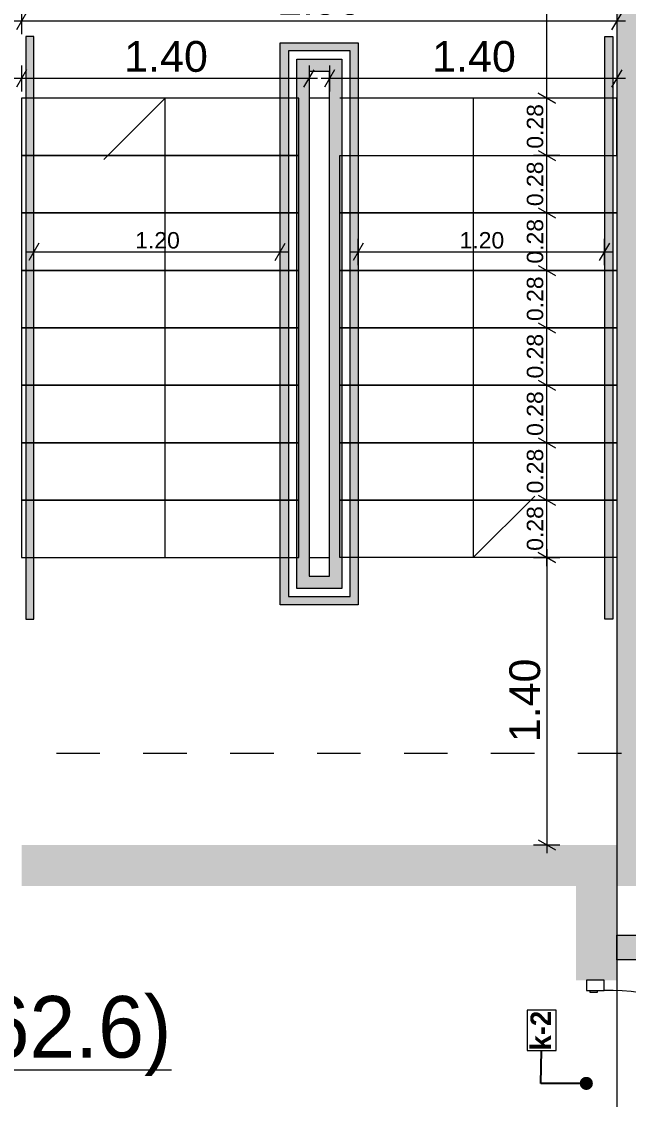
# Model space of a CAD drawing. Header units: millimetres. Extents: x 475206255 to 476720147, y 4620882299 to 4621447368.
# Drawn here: x 475285524 to 475288480, y 4621152925 to 4621158179 of the extents above; entities that cross this region are included whole.
import ezdxf

# ---------------------------------------------------------------- set-up
doc = ezdxf.new("R2010")
doc.units = ezdxf.units.MM
doc.header["$MEASUREMENT"] = 0
doc.set_wipeout_variables(frame=1)
doc.linetypes.add('Dashed', pattern=[423.333333, 211.666667, -211.666667])
doc.linetypes.add('Wipeout_Contour', pattern=[1000, 0, -1000])
for name, color, linetype, lineweight in [('2D Drafting - General_Pen_No__1_Pen_No__7_Pen_No__7', 7, 'Continuous', 0), ('2D Drafting - General_Pen_No__250_Pen_No__7_Pen_No__250', 7, 'Continuous', 0), ('2D Drafting - General_Pen_No__250_Pen_No__7_Pen_No__7', 7, 'Continuous', 0), ('Doors_Pen_No__7_Pen_No__7_Pen_No__7', 7, 'Continuous', 0), ('G-Anno-Nplt_Pen_No__7', 7, 'Continuous', 0), ('gegmebi_Pen_No__7_Pen_No__7', 7, 'Continuous', 0), ('New_._Pen_No__1', 1, 'Continuous', 0), ('New_2D Drafting - General_Pen_No__1', 1, 'Continuous', 0), ('New_2D Drafting - General_Pen_No__4', 7, 'Continuous', 0), ('New_Annotation - Label_Pen_No__1', 1, 'Continuous', 0), ('New_shenobebi_Pen_No__1', 1, 'Continuous', 0), ('zoma_Pen_No__142', 142, 'Continuous', 0), ('zoma_Pen_No__5_Pen_No__5', 5, 'Continuous', 0)]:
    doc.layers.add(name, color=color, linetype=linetype, lineweight=lineweight)
doc.layers.add('zoma', color=7, linetype='Continuous')
doc.styles.add('GENERATED_STYLE_2', font='arial.ttf')
doc.styles.add('GENERATED_STYLE_5', font='')
doc.styles.add('GENERATED_STYLE_6', font='avaza.ttf')
doc.styles.get('GENERATED_STYLE_5').set_extended_font_data('Avaza', bold=True)
doc.dimstyles.new('GENERATED_STYLE__17', dxfattribs={"dimtxt": 80.000001, "dimasz": 64.421331, "dimexe": 0.18, "dimexo": 3, "dimgap": 0, "dimtad": 1, "dimlfac": 0.001, "dimzin": 0, "dimdsep": 46, "dimtxsty": 'GENERATED_STYLE_2', "dimblk": 'ARROWHEAD_2', "dimblk1": 'ARROWHEAD_2', "dimblk2": 'ARROWHEAD_2', "dimcen": 0.09, "dimclrd": 142, "dimclre": 142, "dimclrt": 142, "dimadec": 0, "dimazin": 0, "dimtfac": 1, "dimtdec": 4, "dimtmove": 0, "dimatfit": 3, "dimfxl": 1, "dimtolj": 1, "dimtzin": 0, "dimarcsym": 0})
doc.dimstyles.new('GENERATED_STYLE__20', dxfattribs={"dimtxt": 80.000001, "dimasz": 64.421331, "dimexe": 0.18, "dimexo": 3, "dimgap": 0, "dimtad": 1, "dimtih": 1, "dimtoh": 1, "dimlfac": 0.001, "dimzin": 0, "dimdsep": 46, "dimtxsty": 'GENERATED_STYLE_2', "dimblk": 'ARROWHEAD_2', "dimblk1": 'ARROWHEAD_2', "dimblk2": 'ARROWHEAD_2', "dimcen": 0.09, "dimclrd": 142, "dimclre": 142, "dimclrt": 142, "dimadec": 0, "dimazin": 0, "dimtfac": 1, "dimtdec": 4, "dimtmove": 0, "dimatfit": 3, "dimfxl": 1, "dimtolj": 1, "dimtzin": 0, "dimarcsym": 0})
doc.dimstyles.new('GENERATED_STYLE__3', dxfattribs={"dimtxt": 200, "dimasz": 64.421331, "dimexe": 0.18, "dimexo": 3, "dimgap": 0, "dimtad": 1, "dimtih": 1, "dimtoh": 1, "dimlfac": 0.001, "dimzin": 0, "dimdsep": 46, "dimtxsty": 'GENERATED_STYLE_2', "dimblk": 'ARROWHEAD_2', "dimblk1": 'ARROWHEAD_2', "dimblk2": 'ARROWHEAD_2', "dimcen": 0.09, "dimclrd": 142, "dimclre": 142, "dimclrt": 142, "dimadec": 0, "dimazin": 0, "dimtfac": 1, "dimtdec": 4, "dimtmove": 0, "dimatfit": 3, "dimfxl": 1, "dimtolj": 1, "dimtzin": 0, "dimarcsym": 0})
doc.dimstyles.new('GENERATED_STYLE__33', dxfattribs={"dimtxt": 0.18, "dimasz": 127.68, "dimexe": 0.18, "dimexo": 0.0625, "dimgap": 0, "dimtad": 0, "dimtih": 1, "dimtoh": 1, "dimdec": 4, "dimzin": 0, "dimdsep": 46, "dimcen": 0.09, "dimadec": 0, "dimazin": 0, "dimtfac": 1, "dimtdec": 4, "dimtmove": 0, "dimatfit": 3, "dimldrblk": 'ARROWHEAD_11', "dimfxl": 1, "dimtolj": 1, "dimtzin": 0, "dimarcsym": 0})
doc.dimstyles.new('GENERATED_STYLE__5', dxfattribs={"dimtxt": 150, "dimasz": 64.421331, "dimexe": 0.18, "dimexo": 3, "dimgap": 0, "dimtad": 1, "dimtih": 1, "dimtoh": 1, "dimlfac": 0.001, "dimzin": 0, "dimdsep": 46, "dimtxsty": 'GENERATED_STYLE_2', "dimblk": 'ARROWHEAD_2', "dimblk1": 'ARROWHEAD_2', "dimblk2": 'ARROWHEAD_2', "dimcen": 0.09, "dimclrd": 142, "dimclre": 142, "dimclrt": 142, "dimadec": 0, "dimazin": 0, "dimtfac": 1, "dimtdec": 4, "dimtmove": 0, "dimatfit": 3, "dimfxl": 1, "dimtolj": 1, "dimtzin": 0, "dimarcsym": 0})
doc.dimstyles.new('GENERATED_STYLE__7', dxfattribs={"dimtxt": 150, "dimasz": 64.421331, "dimexe": 0.18, "dimexo": 3, "dimgap": 0, "dimtad": 1, "dimlfac": 0.001, "dimzin": 0, "dimdsep": 46, "dimtxsty": 'GENERATED_STYLE_2', "dimblk": 'ARROWHEAD_2', "dimblk1": 'ARROWHEAD_2', "dimblk2": 'ARROWHEAD_2', "dimcen": 0.09, "dimclrd": 142, "dimclre": 142, "dimclrt": 142, "dimadec": 0, "dimazin": 0, "dimtfac": 1, "dimtdec": 4, "dimtmove": 0, "dimatfit": 3, "dimfxl": 1, "dimtolj": 1, "dimtzin": 0, "dimarcsym": 0})
doc.dimstyles.new('GENERATED_STYLE__9', dxfattribs={"dimtxt": 200, "dimasz": 64.421331, "dimexe": 0.18, "dimexo": 3, "dimgap": 0, "dimtad": 1, "dimlfac": 0.001, "dimzin": 0, "dimdsep": 46, "dimtxsty": 'GENERATED_STYLE_2', "dimblk": 'ARROWHEAD_2', "dimblk1": 'ARROWHEAD_2', "dimblk2": 'ARROWHEAD_2', "dimcen": 0.09, "dimclrd": 142, "dimclre": 142, "dimclrt": 142, "dimadec": 0, "dimazin": 0, "dimtfac": 1, "dimtdec": 4, "dimtmove": 0, "dimatfit": 3, "dimfxl": 1, "dimtolj": 1, "dimtzin": 0, "dimarcsym": 0})

# ---------------------------------------------------------------- blocks, each defined once
blk = doc.blocks.new('*D165', base_point=(475826095.8, 4621095193.2))
at = {"layer": 'zoma_Pen_No__142', "color": 142, "linetype": 'Continuous', "lineweight": 0, "transparency": 16777216}
for p, q in [((475299196.9, 4621159406.2), (475299069.8, 4621159406.2)), ((475299175.7, 4621159381.7), (475299091, 4621159430.6)), ((475299133.3, 4621159406.2), (475299133.3, 4621159447.6)), ((475299133.3, 4621144206.2), (475299133.3, 4621159406.2)), ((475299091, 4621144230.6), (475299175.7, 4621144181.7)), ((475299196.9, 4621144206.2), (475299069.8, 4621144206.2)), ((475299133.3, 4621144164.7), (475299133.3, 4621144206.2))]:
    blk.add_line(p, q, dxfattribs=at)
at = {"layer": 'zoma_Pen_No__142', "color": 142, "lineweight": 0, "transparency": 16777216, "insert": (475299093.3, 4621151463), "char_height": 200, "attachment_point": 7, "rotation": 90, "style": 'GENERATED_STYLE_2'}
blk.add_mtext('\\A1;{\\pql;\\fArial|b0|i0|c204|p0;\\W1.000000;15.20}', dxfattribs=at)
blk = doc.blocks.new('ARROWHEAD_2')
at = {"color": 0, "linetype": 'Continuous', "lineweight": 0}
for p, q in [((0, 0), (-1, 0)), ((-0.378, -0.655), (0.378, 0.655))]:
    blk.add_line(p, q, dxfattribs=at)
blk = doc.blocks.new('*D172', base_point=(475826095.8, 4621095193.2))
at = {"layer": 'zoma_Pen_No__142', "color": 142, "linetype": 'Continuous', "lineweight": 0, "transparency": 16777216}
for p, q in [((475298407.8, 4621154206.2), (475298280.6, 4621154206.2)), ((475298301.8, 4621154230.6), (475298386.6, 4621154181.7)), ((475298344.2, 4621152606.2), (475298344.2, 4621154206.2)), ((475298301.8, 4621152630.6), (475298386.6, 4621152581.7)), ((475298407.8, 4621152606.2), (475298280.6, 4621152606.2))]:
    blk.add_line(p, q, dxfattribs=at)
at = {"layer": 'zoma_Pen_No__142', "color": 142, "lineweight": 0, "transparency": 16777216, "insert": (475298304.2, 4621153139.2), "char_height": 200, "attachment_point": 7, "rotation": 90, "style": 'GENERATED_STYLE_2'}
blk.add_mtext('\\A1;{\\pql;\\fArial|b0|i0|c204|p0;\\W1.000000;1.60}', dxfattribs=at)
blk = doc.blocks.new('*D173', base_point=(475826095.8, 4621095193.2))
at = {"layer": 'zoma_Pen_No__142', "color": 142, "linetype": 'Continuous', "lineweight": 0, "transparency": 16777216}
for p, q in [((475298301.8, 4621159030.6), (475298386.6, 4621158981.7)), ((475298407.8, 4621159006.2), (475298280.6, 4621159006.2)), ((475298344.2, 4621154206.2), (475298344.2, 4621159006.2)), ((475298407.8, 4621154206.2), (475298280.6, 4621154206.2)), ((475298301.8, 4621154230.6), (475298386.6, 4621154181.7))]:
    blk.add_line(p, q, dxfattribs=at)
at = {"layer": 'zoma_Pen_No__142', "color": 142, "lineweight": 0, "transparency": 16777216, "char_height": 200, "attachment_point": 7, "rotation": 90, "style": 'GENERATED_STYLE_2'}
for s, insert in [('\\A1;{\\pql;\\fArial|b0|i0|c204|p0;\\W1.000000;0.40}', (475298304.2, 4621158447.8)), ('\\A1;{\\pql;\\fArial|b0|i0|c204|p0;\\W1.000000;4.80}', (475298304.2, 4621156339.2))]:
    blk.add_mtext(s, dxfattribs=dict(at, insert=insert))
blk = doc.blocks.new('*D431', base_point=(475826095.8, 4621095193.2))
at = {"layer": 'zoma_Pen_No__142', "color": 142, "linetype": 'Continuous', "lineweight": 0, "transparency": 16777216}
for p, q in [((475288018.5, 4621155566.3), (475288145.7, 4621155566.3)), ((475288124.5, 4621155541.8), (475288039.7, 4621155590.8)), ((475288082.1, 4621155607.7), (475288082.1, 4621155566.3)), ((475288082.1, 4621155566.3), (475288082.1, 4621154166.3)), ((475288018.5, 4621154166.3), (475288145.7, 4621154166.3)), ((475288039.7, 4621154190.8), (475288124.5, 4621154141.8)), ((475288082.1, 4621154166.3), (475288082.1, 4621154124.8))]:
    blk.add_line(p, q, dxfattribs=at)
at = {"layer": 'zoma_Pen_No__142', "color": 142, "lineweight": 0, "transparency": 16777216, "insert": (475288052.1, 4621154666.1), "char_height": 150, "attachment_point": 7, "rotation": 90, "style": 'GENERATED_STYLE_2'}
blk.add_mtext('\\A1;{\\pql;\\fArial|b0|i0|c204|p0;\\W1.000000;1.40}', dxfattribs=at)
blk = doc.blocks.new('*D432', base_point=(475826095.8, 4621095193.2))
at = {"layer": 'zoma_Pen_No__142', "color": 142, "linetype": 'Continuous', "lineweight": 0, "transparency": 16777216}
for p, q in [((475288145.7, 4621155846.1), (475288018.5, 4621155846.1)), ((475288039.7, 4621155870.6), (475288124.5, 4621155821.7)), ((475288082.1, 4621155566.1), (475288082.1, 4621155846.1)), ((475288145.7, 4621155566.1), (475288018.5, 4621155566.1)), ((475288039.7, 4621155590.6), (475288124.5, 4621155541.7)), ((475288082.1, 4621155524.7), (475288082.1, 4621155566.1))]:
    blk.add_line(p, q, dxfattribs=at)
at = {"layer": 'zoma_Pen_No__142', "color": 142, "lineweight": 0, "transparency": 16777216, "insert": (475288066.1, 4621155599.4), "char_height": 80, "attachment_point": 7, "rotation": 90, "style": 'GENERATED_STYLE_2'}
blk.add_mtext('\\A1;{\\pql;\\fArial|b0|i0|c204|p0;\\W1.000000;0.28}', dxfattribs=at)
blk = doc.blocks.new('*D433', base_point=(475826095.8, 4621095193.2))
at = {"layer": 'zoma_Pen_No__142', "color": 142, "linetype": 'Continuous', "lineweight": 0, "transparency": 16777216}
for p, q in [((475288039.7, 4621156150.6), (475288124.5, 4621156101.7)), ((475288145.7, 4621156126.1), (475288018.5, 4621156126.1)), ((475288082.1, 4621155846.1), (475288082.1, 4621156126.1)), ((475288145.7, 4621155846.1), (475288018.5, 4621155846.1)), ((475288039.7, 4621155870.6), (475288124.5, 4621155821.7))]:
    blk.add_line(p, q, dxfattribs=at)
at = {"layer": 'zoma_Pen_No__142', "color": 142, "lineweight": 0, "transparency": 16777216, "insert": (475288066.1, 4621155879.4), "char_height": 80, "attachment_point": 7, "rotation": 90, "style": 'GENERATED_STYLE_2'}
blk.add_mtext('\\A1;{\\pql;\\fArial|b0|i0|c204|p0;\\W1.000000;0.28}', dxfattribs=at)
blk = doc.blocks.new('*D434', base_point=(475826095.8, 4621095193.2))
at = {"layer": 'zoma_Pen_No__142', "color": 142, "linetype": 'Continuous', "lineweight": 0, "transparency": 16777216}
for p, q in [((475288145.7, 4621156406.1), (475288018.5, 4621156406.1)), ((475288039.7, 4621156430.6), (475288124.5, 4621156381.7)), ((475288082.1, 4621156126.1), (475288082.1, 4621156406.1)), ((475288039.7, 4621156150.6), (475288124.5, 4621156101.7)), ((475288145.7, 4621156126.1), (475288018.5, 4621156126.1))]:
    blk.add_line(p, q, dxfattribs=at)
at = {"layer": 'zoma_Pen_No__142', "color": 142, "lineweight": 0, "transparency": 16777216, "insert": (475288066.1, 4621156159.4), "char_height": 80, "attachment_point": 7, "rotation": 90, "style": 'GENERATED_STYLE_2'}
blk.add_mtext('\\A1;{\\pql;\\fArial|b0|i0|c204|p0;\\W1.000000;0.28}', dxfattribs=at)
blk = doc.blocks.new('*D435', base_point=(475826095.8, 4621095193.2))
at = {"layer": 'zoma_Pen_No__142', "color": 142, "linetype": 'Continuous', "lineweight": 0, "transparency": 16777216}
for p, q in [((475288145.7, 4621156686.1), (475288018.5, 4621156686.1)), ((475288039.7, 4621156710.6), (475288124.5, 4621156661.7)), ((475288082.1, 4621156406.1), (475288082.1, 4621156686.1)), ((475288145.7, 4621156406.1), (475288018.5, 4621156406.1)), ((475288039.7, 4621156430.6), (475288124.5, 4621156381.7))]:
    blk.add_line(p, q, dxfattribs=at)
at = {"layer": 'zoma_Pen_No__142', "color": 142, "lineweight": 0, "transparency": 16777216, "insert": (475288066.1, 4621156439.4), "char_height": 80, "attachment_point": 7, "rotation": 90, "style": 'GENERATED_STYLE_2'}
blk.add_mtext('\\A1;{\\pql;\\fArial|b0|i0|c204|p0;\\W1.000000;0.28}', dxfattribs=at)
blk = doc.blocks.new('*D436', base_point=(475826095.8, 4621095193.2))
at = {"layer": 'zoma_Pen_No__142', "color": 142, "linetype": 'Continuous', "lineweight": 0, "transparency": 16777216}
for p, q in [((475288039.7, 4621156990.6), (475288124.5, 4621156941.7)), ((475288145.7, 4621156966.1), (475288018.5, 4621156966.1)), ((475288082.1, 4621156686.1), (475288082.1, 4621156966.1)), ((475288145.7, 4621156686.1), (475288018.5, 4621156686.1)), ((475288039.7, 4621156710.6), (475288124.5, 4621156661.7))]:
    blk.add_line(p, q, dxfattribs=at)
at = {"layer": 'zoma_Pen_No__142', "color": 142, "lineweight": 0, "transparency": 16777216, "insert": (475288066.1, 4621156719.4), "char_height": 80, "attachment_point": 7, "rotation": 90, "style": 'GENERATED_STYLE_2'}
blk.add_mtext('\\A1;{\\pql;\\fArial|b0|i0|c204|p0;\\W1.000000;0.28}', dxfattribs=at)
blk = doc.blocks.new('*D437', base_point=(475826095.8, 4621095193.2))
at = {"layer": 'zoma_Pen_No__142', "color": 142, "linetype": 'Continuous', "lineweight": 0, "transparency": 16777216}
for p, q in [((475288145.7, 4621157246.1), (475288018.5, 4621157246.1)), ((475288039.7, 4621157270.6), (475288124.5, 4621157221.7)), ((475288082.1, 4621156966.1), (475288082.1, 4621157246.1)), ((475288039.7, 4621156990.6), (475288124.5, 4621156941.7)), ((475288145.7, 4621156966.1), (475288018.5, 4621156966.1))]:
    blk.add_line(p, q, dxfattribs=at)
at = {"layer": 'zoma_Pen_No__142', "color": 142, "lineweight": 0, "transparency": 16777216, "insert": (475288066.1, 4621156999.4), "char_height": 80, "attachment_point": 7, "rotation": 90, "style": 'GENERATED_STYLE_2'}
blk.add_mtext('\\A1;{\\pql;\\fArial|b0|i0|c204|p0;\\W1.000000;0.28}', dxfattribs=at)
blk = doc.blocks.new('*D438', base_point=(475826095.8, 4621095193.2))
at = {"layer": 'zoma_Pen_No__142', "color": 142, "linetype": 'Continuous', "lineweight": 0, "transparency": 16777216}
for p, q in [((475288145.7, 4621157526.1), (475288018.5, 4621157526.1)), ((475288039.7, 4621157550.6), (475288124.5, 4621157501.7)), ((475288082.1, 4621157246.1), (475288082.1, 4621157526.1)), ((475288145.7, 4621157246.1), (475288018.5, 4621157246.1)), ((475288039.7, 4621157270.6), (475288124.5, 4621157221.7))]:
    blk.add_line(p, q, dxfattribs=at)
at = {"layer": 'zoma_Pen_No__142', "color": 142, "lineweight": 0, "transparency": 16777216, "insert": (475288066.1, 4621157279.4), "char_height": 80, "attachment_point": 7, "rotation": 90, "style": 'GENERATED_STYLE_2'}
blk.add_mtext('\\A1;{\\pql;\\fArial|b0|i0|c204|p0;\\W1.000000;0.28}', dxfattribs=at)
blk = doc.blocks.new('*D439', base_point=(475826095.8, 4621095193.2))
at = {"layer": 'zoma_Pen_No__142', "color": 142, "linetype": 'Continuous', "lineweight": 0, "transparency": 16777216}
for p, q in [((475288124.5, 4621157781.7), (475288039.7, 4621157830.6)), ((475288082.1, 4621157806.1), (475288082.1, 4621157847.6)), ((475288145.7, 4621157806.1), (475288018.5, 4621157806.1)), ((475288082.1, 4621157526.1), (475288082.1, 4621157806.1)), ((475288145.7, 4621157526.1), (475288018.5, 4621157526.1)), ((475288039.7, 4621157550.6), (475288124.5, 4621157501.7))]:
    blk.add_line(p, q, dxfattribs=at)
at = {"layer": 'zoma_Pen_No__142', "color": 142, "lineweight": 0, "transparency": 16777216, "insert": (475288066.1, 4621157559.4), "char_height": 80, "attachment_point": 7, "rotation": 90, "style": 'GENERATED_STYLE_2'}
blk.add_mtext('\\A1;{\\pql;\\fArial|b0|i0|c204|p0;\\W1.000000;0.28}', dxfattribs=at)
blk = doc.blocks.new('*D440', base_point=(475826095.8, 4621095193.2))
at = {"layer": 'zoma_Pen_No__142', "color": 142, "linetype": 'Continuous', "lineweight": 0, "transparency": 16777216}
for p, q in [((475287048.8, 4621157944.4), (475286999.8, 4621157859.7)), ((475287024.3, 4621157965.6), (475287024.3, 4621157838.5)), ((475288399.8, 4621157859.7), (475288448.8, 4621157944.4)), ((475288424.3, 4621157965.6), (475288424.3, 4621157838.5)), ((475287024.3, 4621157902), (475286982.8, 4621157902)), ((475288424.3, 4621157902), (475287024.3, 4621157902)), ((475288465.7, 4621157902), (475288424.3, 4621157902))]:
    blk.add_line(p, q, dxfattribs=at)
at = {"layer": 'zoma_Pen_No__142', "color": 142, "lineweight": 0, "transparency": 16777216, "insert": (475287524.1, 4621157932), "char_height": 150, "attachment_point": 7, "style": 'GENERATED_STYLE_2'}
blk.add_mtext('\\A1;{\\pql;\\fArial|b0|i0|c204|p0;\\W1.000000;1.40}', dxfattribs=at)
blk = doc.blocks.new('*D441', base_point=(475826095.8, 4621095193.2))
at = {"layer": 'zoma_Pen_No__142', "color": 142, "linetype": 'Continuous', "lineweight": 0, "transparency": 16777216}
for p, q in [((475285548.8, 4621157944.4), (475285499.8, 4621157859.7)), ((475285524.3, 4621157965.6), (475285524.3, 4621157838.5)), ((475286899.8, 4621157859.7), (475286948.8, 4621157944.4)), ((475286924.3, 4621157965.6), (475286924.3, 4621157838.5)), ((475285524.3, 4621157902), (475285482.8, 4621157902)), ((475286924.3, 4621157902), (475285524.3, 4621157902)), ((475286965.7, 4621157902), (475286924.3, 4621157902))]:
    blk.add_line(p, q, dxfattribs=at)
at = {"layer": 'zoma_Pen_No__142', "color": 142, "lineweight": 0, "transparency": 16777216, "insert": (475286024.1, 4621157932), "char_height": 150, "attachment_point": 7, "style": 'GENERATED_STYLE_2'}
blk.add_mtext('\\A1;{\\pql;\\fArial|b0|i0|c204|p0;\\W1.000000;1.40}', dxfattribs=at)
blk = doc.blocks.new('*D442', base_point=(475826095.8, 4621095193.2))
at = {"layer": 'zoma_Pen_No__142', "color": 142, "linetype": 'Continuous', "lineweight": 0, "transparency": 16777216}
for p, q in [((475285524.3, 4621158244.2), (475285524.3, 4621158117)), ((475288424.3, 4621158244.2), (475288424.3, 4621158117)), ((475285548.8, 4621158223), (475285499.8, 4621158138.2)), ((475288399.8, 4621158138.2), (475288448.8, 4621158223)), ((475285524.3, 4621158180.6), (475285482.8, 4621158180.6)), ((475288424.3, 4621158180.6), (475285524.3, 4621158180.6)), ((475288465.7, 4621158180.6), (475288424.3, 4621158180.6))]:
    blk.add_line(p, q, dxfattribs=at)
at = {"layer": 'zoma_Pen_No__142', "color": 142, "lineweight": 0, "transparency": 16777216, "insert": (475286774.1, 4621158210.6), "char_height": 150, "attachment_point": 7, "style": 'GENERATED_STYLE_2'}
blk.add_mtext('\\A1;{\\pql;\\fArial|b0|i0|c204|p0;\\W1.000000;2.90}', dxfattribs=at)
blk = doc.blocks.new('*D443', base_point=(475826095.8, 4621095193.2))
at = {"layer": 'zoma_Pen_No__142', "color": 142, "linetype": 'Continuous', "lineweight": 0, "transparency": 16777216}
for p, q in [((475288082.1, 4621159206.2), (475288082.1, 4621159247.6)), ((475288145.7, 4621159206.2), (475288018.5, 4621159206.2)), ((475288124.5, 4621159181.7), (475288039.7, 4621159230.6)), ((475288082.1, 4621157806.1), (475288082.1, 4621159206.2)), ((475288039.7, 4621157830.6), (475288124.5, 4621157781.7)), ((475288145.7, 4621157806.1), (475288018.5, 4621157806.1)), ((475288082.1, 4621157764.7), (475288082.1, 4621157806.1))]:
    blk.add_line(p, q, dxfattribs=at)
at = {"layer": 'zoma_Pen_No__142', "color": 142, "lineweight": 0, "transparency": 16777216, "insert": (475288052.1, 4621158306), "char_height": 150, "attachment_point": 7, "rotation": 90, "style": 'GENERATED_STYLE_2'}
blk.add_mtext('\\A1;{\\pql;\\fArial|b0|i0|c204|p0;\\W1.000000;1.40}', dxfattribs=at)
blk = doc.blocks.new('*D642', base_point=(475826095.8, 4621095193.2))
at = {"layer": 'zoma_Pen_No__142', "color": 142, "linetype": 'Continuous', "lineweight": 0, "transparency": 16777216}
for p, q in [((475285608.8, 4621157098.3), (475285559.9, 4621157013.6)), ((475285584.3, 4621156992.4), (475285584.3, 4621157119.5)), ((475286759.9, 4621157013.6), (475286808.8, 4621157098.3)), ((475286784.3, 4621156992.4), (475286784.3, 4621157119.5)), ((475285542.9, 4621157055.9), (475285584.3, 4621157055.9)), ((475285584.3, 4621157055.9), (475286784.3, 4621157055.9)), ((475286784.3, 4621157055.9), (475286825.8, 4621157055.9))]:
    blk.add_line(p, q, dxfattribs=at)
at = {"layer": 'zoma_Pen_No__142', "color": 142, "lineweight": 0, "transparency": 16777216, "insert": (475286077.6, 4621157071.9), "char_height": 80, "attachment_point": 7, "style": 'GENERATED_STYLE_2'}
blk.add_mtext('\\A1;{\\pql;\\fArial|b0|i0|c204|p0;\\W1.000000;1.20}', dxfattribs=at)
blk = doc.blocks.new('*D643', base_point=(475826095.8, 4621095193.2))
at = {"layer": 'zoma_Pen_No__142', "color": 142, "linetype": 'Continuous', "lineweight": 0, "transparency": 16777216}
for p, q in [((475287188.8, 4621157098.3), (475287139.9, 4621157013.6)), ((475287164.3, 4621156992.4), (475287164.3, 4621157119.5)), ((475288339.9, 4621157013.6), (475288388.8, 4621157098.3)), ((475288364.3, 4621156992.4), (475288364.3, 4621157119.5)), ((475287122.9, 4621157055.9), (475287164.3, 4621157055.9)), ((475287164.3, 4621157055.9), (475288364.3, 4621157055.9)), ((475288364.3, 4621157055.9), (475288405.8, 4621157055.9))]:
    blk.add_line(p, q, dxfattribs=at)
at = {"layer": 'zoma_Pen_No__142', "color": 142, "lineweight": 0, "transparency": 16777216, "insert": (475287657.6, 4621157071.9), "char_height": 80, "attachment_point": 7, "style": 'GENERATED_STYLE_2'}
blk.add_mtext('\\A1;{\\pql;\\fArial|b0|i0|c204|p0;\\W1.000000;1.20}', dxfattribs=at)
blk = doc.blocks.new('*D1350', base_point=(475826095.8, 4621095193.2))
at = {"layer": 'zoma_Pen_No__142', "color": 142, "linetype": 'Continuous', "lineweight": 0, "transparency": 16777216}
for p, q in [((475281743.9, 4621160464.8), (475281695, 4621160380)), ((475281719.4, 4621160358.8), (475281719.4, 4621160486)), ((475288243.9, 4621160464.8), (475288195, 4621160380)), ((475288219.4, 4621160358.8), (475288219.4, 4621160486)), ((475281719.4, 4621160422.4), (475288219.4, 4621160422.4))]:
    blk.add_line(p, q, dxfattribs=at)
at = {"layer": 'zoma_Pen_No__142', "color": 142, "lineweight": 0, "transparency": 16777216, "char_height": 200, "attachment_point": 7, "style": 'GENERATED_STYLE_2'}
for s, insert in [('\\A1;{\\pql;\\fArial|b0|i0|c204|p0;\\W1.000000;6.50}', (475284702.5, 4621160462.4)), ('\\A1;{\\pql;\\fArial|b0|i0|c204|p0;\\W1.000000;0.40}', (475287661.1, 4621160462.4))]:
    blk.add_mtext(s, dxfattribs=dict(at, insert=insert))
blk = doc.blocks.new('*D1351', base_point=(475826095.8, 4621095193.2))
at = {"layer": 'zoma_Pen_No__142', "color": 142, "linetype": 'Continuous', "lineweight": 0, "transparency": 16777216}
for p, q in [((475288243.9, 4621160464.8), (475288195, 4621160380)), ((475288219.4, 4621160358.8), (475288219.4, 4621160486)), ((475288643.9, 4621160464.8), (475288595, 4621160380)), ((475288619.4, 4621160358.8), (475288619.4, 4621160486)), ((475288219.4, 4621160422.4), (475288619.4, 4621160422.4))]:
    blk.add_line(p, q, dxfattribs=at)
blk = doc.blocks.new('*D1409', base_point=(475826095.8, 4621095193.2))
at = {"layer": 'zoma_Pen_No__142', "color": 142, "linetype": 'Continuous', "lineweight": 0, "transparency": 16777216}
for p, q in [((475281743.9, 4621209841.4), (475281695, 4621209756.6)), ((475281719.4, 4621209735.5), (475281719.4, 4621209862.6)), ((475288243.9, 4621209841.4), (475288195, 4621209756.6)), ((475288219.4, 4621209735.5), (475288219.4, 4621209862.6)), ((475281719.4, 4621209799), (475288219.4, 4621209799))]:
    blk.add_line(p, q, dxfattribs=at)
at = {"layer": 'zoma_Pen_No__142', "color": 142, "lineweight": 0, "transparency": 16777216, "char_height": 200, "attachment_point": 7, "style": 'GENERATED_STYLE_2'}
for s, insert in [('\\A1;{\\pql;\\fArial|b0|i0|c204|p0;\\W1.000000;6.50}', (475284702.5, 4621209839)), ('\\A1;{\\pql;\\fArial|b0|i0|c204|p0;\\W1.000000;0.40}', (475287661.1, 4621209839))]:
    blk.add_mtext(s, dxfattribs=dict(at, insert=insert))
blk = doc.blocks.new('*D1410', base_point=(475826095.8, 4621095193.2))
at = {"layer": 'zoma_Pen_No__142', "color": 142, "linetype": 'Continuous', "lineweight": 0, "transparency": 16777216}
for p, q in [((475288243.9, 4621209841.4), (475288195, 4621209756.6)), ((475288219.4, 4621209735.5), (475288219.4, 4621209862.6)), ((475288643.9, 4621209841.4), (475288595, 4621209756.6)), ((475288619.4, 4621209735.5), (475288619.4, 4621209862.6)), ((475288219.4, 4621209799), (475288619.4, 4621209799))]:
    blk.add_line(p, q, dxfattribs=at)
blk = doc.blocks.new('*D1433', base_point=(475826095.8, 4621095193.2))
at = {"layer": 'zoma_Pen_No__142', "color": 142, "linetype": 'Continuous', "lineweight": 0, "transparency": 16777216}
for p, q in [((475281743.9, 4621191296.5), (475281695, 4621191211.7)), ((475281719.4, 4621191190.5), (475281719.4, 4621191317.7)), ((475288243.9, 4621191296.5), (475288195, 4621191211.7)), ((475288219.4, 4621191190.5), (475288219.4, 4621191317.7)), ((475281719.4, 4621191254.1), (475288219.4, 4621191254.1))]:
    blk.add_line(p, q, dxfattribs=at)
at = {"layer": 'zoma_Pen_No__142', "color": 142, "lineweight": 0, "transparency": 16777216, "char_height": 200, "attachment_point": 7, "style": 'GENERATED_STYLE_2'}
for s, insert in [('\\A1;{\\pql;\\fArial|b0|i0|c204|p0;\\W1.000000;6.50}', (475284702.5, 4621191294.1)), ('\\A1;{\\pql;\\fArial|b0|i0|c204|p0;\\W1.000000;0.40}', (475287661.1, 4621191294.1))]:
    blk.add_mtext(s, dxfattribs=dict(at, insert=insert))
blk = doc.blocks.new('*D1434', base_point=(475826095.8, 4621095193.2))
at = {"layer": 'zoma_Pen_No__142', "color": 142, "linetype": 'Continuous', "lineweight": 0, "transparency": 16777216}
for p, q in [((475288243.9, 4621191296.5), (475288195, 4621191211.7)), ((475288219.4, 4621191190.5), (475288219.4, 4621191317.7)), ((475288643.9, 4621191296.5), (475288595, 4621191211.7)), ((475288619.4, 4621191190.5), (475288619.4, 4621191317.7)), ((475288219.4, 4621191254.1), (475288619.4, 4621191254.1))]:
    blk.add_line(p, q, dxfattribs=at)
blk = doc.blocks.new('*D1467', base_point=(475826095.8, 4621095193.2))
at = {"layer": 'zoma_Pen_No__142', "color": 142, "linetype": 'Continuous', "lineweight": 0, "transparency": 16777216}
for p, q in [((475281743.9, 4621259031.2), (475281695, 4621258946.4)), ((475281719.4, 4621258925.2), (475281719.4, 4621259052.4)), ((475288243.9, 4621259031.2), (475288195, 4621258946.4)), ((475288219.4, 4621258925.2), (475288219.4, 4621259052.4)), ((475281719.4, 4621258988.8), (475288219.4, 4621258988.8))]:
    blk.add_line(p, q, dxfattribs=at)
at = {"layer": 'zoma_Pen_No__142', "color": 142, "lineweight": 0, "transparency": 16777216, "char_height": 200, "attachment_point": 7, "style": 'GENERATED_STYLE_2'}
for s, insert in [('\\A1;{\\pql;\\fArial|b0|i0|c204|p0;\\W1.000000;6.50}', (475284702.5, 4621259028.8)), ('\\A1;{\\pql;\\fArial|b0|i0|c204|p0;\\W1.000000;0.40}', (475287661.1, 4621259028.8))]:
    blk.add_mtext(s, dxfattribs=dict(at, insert=insert))
blk = doc.blocks.new('*D1468', base_point=(475826095.8, 4621095193.2))
at = {"layer": 'zoma_Pen_No__142', "color": 142, "linetype": 'Continuous', "lineweight": 0, "transparency": 16777216}
for p, q in [((475288243.9, 4621259031.2), (475288195, 4621258946.4)), ((475288219.4, 4621258925.2), (475288219.4, 4621259052.4)), ((475288643.9, 4621259031.2), (475288595, 4621258946.4)), ((475288619.4, 4621258925.2), (475288619.4, 4621259052.4)), ((475288219.4, 4621258988.8), (475288619.4, 4621258988.8))]:
    blk.add_line(p, q, dxfattribs=at)
blk = doc.blocks.new('*D1491', base_point=(475826095.8, 4621095193.2))
at = {"layer": 'zoma_Pen_No__142', "color": 142, "linetype": 'Continuous', "lineweight": 0, "transparency": 16777216}
for p, q in [((475281743.9, 4621240486.2), (475281695, 4621240401.5)), ((475281719.4, 4621240380.3), (475281719.4, 4621240507.4)), ((475288243.9, 4621240486.2), (475288195, 4621240401.5)), ((475288219.4, 4621240380.3), (475288219.4, 4621240507.4)), ((475281719.4, 4621240443.8), (475288219.4, 4621240443.8))]:
    blk.add_line(p, q, dxfattribs=at)
at = {"layer": 'zoma_Pen_No__142', "color": 142, "lineweight": 0, "transparency": 16777216, "char_height": 200, "attachment_point": 7, "style": 'GENERATED_STYLE_2'}
for s, insert in [('\\A1;{\\pql;\\fArial|b0|i0|c204|p0;\\W1.000000;6.50}', (475284702.5, 4621240483.8)), ('\\A1;{\\pql;\\fArial|b0|i0|c204|p0;\\W1.000000;0.40}', (475287661.1, 4621240483.8))]:
    blk.add_mtext(s, dxfattribs=dict(at, insert=insert))
blk = doc.blocks.new('*D1492', base_point=(475826095.8, 4621095193.2))
at = {"layer": 'zoma_Pen_No__142', "color": 142, "linetype": 'Continuous', "lineweight": 0, "transparency": 16777216}
for p, q in [((475288243.9, 4621240486.2), (475288195, 4621240401.5)), ((475288219.4, 4621240380.3), (475288219.4, 4621240507.4)), ((475288643.9, 4621240486.2), (475288595, 4621240401.5)), ((475288619.4, 4621240380.3), (475288619.4, 4621240507.4)), ((475288219.4, 4621240443.8), (475288619.4, 4621240443.8))]:
    blk.add_line(p, q, dxfattribs=at)
blk = doc.blocks.new('ARROWHEAD_11')
at = {"color": 0, "linetype": 'Continuous', "lineweight": 0}
blk.add_line((0, 0), (-1, 0), dxfattribs=at)
at = {"color": 0, "linetype": 'Continuous', "lineweight": 0, "const_width": 0.25, "flags": 128}
blk.add_lwpolyline([(-0.125, 0, 1), (0.125, 0, 1)], format="xyb", close=True, dxfattribs=at)

msp = doc.modelspace()

# ---------------------------------------------------------------- hatches: boundary and pattern name
at = {"layer": '2D Drafting - General_Pen_No__250_Pen_No__7_Pen_No__7', "linetype": 'Continuous', "lineweight": 0}
for points in [[(475288624.343, 4621159006.167), (475288624.343, 4621153966.092), (475288424.343, 4621153966.092), (475288424.343, 4621159006.167)], [(475288624.343, 4621154316.185), (475289024.343, 4621154316.185), (475289024.343, 4621153626.167), (475288424.343, 4621153626.167), (475288424.343, 4621153726.167), (475288924.343, 4621153726.167), (475288924.343, 4621154216.167), (475288624.343, 4621154216.167)], [(475288224.343, 4621153966.092), (475288424.343, 4621153966.092), (475288424.343, 4621153506.167), (475288224.343, 4621153506.167)], [(475288424.343, 4621153726.167), (475289074.343, 4621153726.167), (475289074.343, 4621153606.167), (475288424.343, 4621153606.167)]]:
    msp.add_hatch(color=7, dxfattribs=at).paths.add_polyline_path(points)
at = {"layer": 'G-Anno-Nplt_Pen_No__7', "linetype": 'Continuous', "lineweight": 0}
msp.add_hatch(color=7, dxfattribs=at).paths.add_polyline_path([(475285524.343, 4621153966.092), (475288424.343, 4621153966.092), (475288424.343, 4621154166.092), (475285524.343, 4621154166.092)])
at = {"layer": 'New_2D Drafting - General_Pen_No__1', "linetype": 'Continuous', "lineweight": 0}
for points in [[(475285544.343, 4621155266.124), (475285584.343, 4621155266.124), (475285584.343, 4621158106.124), (475285544.343, 4621158106.124)], [(475288404.343, 4621155266.124), (475288364.343, 4621155266.124), (475288364.343, 4621158106.124), (475288404.343, 4621158106.124)]]:
    msp.add_hatch(color=1, dxfattribs=at).paths.add_polyline_path(points)
h = msp.add_hatch(color=1, dxfattribs=at)
h.paths.add_polyline_path([(475287164.343, 4621155336.016), (475286784.343, 4621155336.016), (475286784.343, 4621155466.124), (475286784.343, 4621158076.031), (475287164.343, 4621158076.031)])
h.paths.add_polyline_path([(475286824.343, 4621155376.016), (475287124.343, 4621155376.016), (475287124.343, 4621158036.031), (475286824.343, 4621158036.031)], flags=0)
h = msp.add_hatch(color=1, dxfattribs=at)
h.paths.add_polyline_path([(475287084.343, 4621155416.016), (475286864.343, 4621155416.016), (475286864.343, 4621157996.031), (475287084.343, 4621157996.031)])
h.paths.add_polyline_path([(475287024.343, 4621155476.016), (475287024.343, 4621157936.031), (475286924.343, 4621157936.031), (475286924.343, 4621155476.016)], flags=0)

# ---------------------------------------------------------------- linework, layer by layer
at = {"layer": '2D Drafting - General_Pen_No__1_Pen_No__7_Pen_No__7', "color": 7, "linetype": 'Continuous', "lineweight": 0}
msp.add_arc((475288386.095, 4621152563.889), 893.239, 1.603806, 91.603806, dxfattribs=at)
at = {"layer": '2D Drafting - General_Pen_No__250_Pen_No__7_Pen_No__250', "color": 7, "linetype": 'Continuous', "lineweight": 0, "flags": 128}
msp.add_lwpolyline([(475288424.343, 4621153726.167), (475289074.343, 4621153726.167), (475289074.343, 4621153606.167), (475288424.343, 4621153606.167)], close=True, dxfattribs=at)
at = {"layer": 'Doors_Pen_No__7_Pen_No__7_Pen_No__7', "color": 7, "linetype": 'Continuous', "lineweight": 0, "flags": 128}
for points in [[(475288276.428, 4621153506.167), (475288276.428, 4621153456.778), (475288361.095, 4621153456.778), (475288361.095, 4621153506.167)], [(475288294.428, 4621153445.667), (475288294.428, 4621153456.778), (475288327.762, 4621153456.778), (475288327.762, 4621153445.667)]]:
    msp.add_lwpolyline(points, close=True, dxfattribs=at)
at = {"layer": 'gegmebi_Pen_No__7_Pen_No__7', "color": 7, "linetype": 'Continuous', "lineweight": 0, "flags": 128}
for points in [[(475286874.343, 4621157526.124), (475286874.343, 4621157806.124), (475285524.343, 4621157806.124), (475285524.343, 4621157526.124)], [(475286924.343, 4621155566.124), (475287024.343, 4621155566.124), (475287024.343, 4621157806.124), (475286924.343, 4621157806.124)], [(475286874.343, 4621157246.124), (475286874.343, 4621157526.124), (475285524.343, 4621157526.124), (475285524.343, 4621157246.124)], [(475287074.343, 4621157246.124), (475287074.343, 4621157526.124), (475288424.343, 4621157526.124), (475288424.343, 4621157246.124)], [(475286874.343, 4621156966.124), (475286874.343, 4621157246.124), (475285524.343, 4621157246.124), (475285524.343, 4621156966.124)], [(475287074.343, 4621156966.124), (475287074.343, 4621157246.124), (475288424.343, 4621157246.124), (475288424.343, 4621156966.124)], [(475286874.343, 4621156686.124), (475286874.343, 4621156966.124), (475285524.343, 4621156966.124), (475285524.343, 4621156686.124)], [(475287074.343, 4621156686.124), (475287074.343, 4621156966.124), (475288424.343, 4621156966.124), (475288424.343, 4621156686.124)], [(475286874.343, 4621156406.124), (475286874.343, 4621156686.124), (475285524.343, 4621156686.124), (475285524.343, 4621156406.124)], [(475287074.343, 4621156406.124), (475287074.343, 4621156686.124), (475288424.343, 4621156686.124), (475288424.343, 4621156406.124)], [(475286874.343, 4621156126.124), (475286874.343, 4621156406.124), (475285524.343, 4621156406.124), (475285524.343, 4621156126.124)], [(475287074.343, 4621156126.124), (475287074.343, 4621156406.124), (475288424.343, 4621156406.124), (475288424.343, 4621156126.124)], [(475286874.343, 4621155846.124), (475286874.343, 4621156126.124), (475285524.343, 4621156126.124), (475285524.343, 4621155846.124)], [(475287074.343, 4621155846.124), (475287074.343, 4621156126.124), (475288424.343, 4621156126.124), (475288424.343, 4621155846.124)], [(475286874.343, 4621155566.124), (475286874.343, 4621155846.124), (475285524.343, 4621155846.124), (475285524.343, 4621155566.124)], [(475287074.343, 4621155566.124), (475287074.343, 4621155846.124), (475288424.343, 4621155846.124), (475288424.343, 4621155566.124)]]:
    msp.add_lwpolyline(points, close=True, dxfattribs=at)
for points in [[(475286224.343, 4621155566.124), (475286224.343, 4621157806.124), (475285924.343, 4621157506.124)], [(475287074.343, 4621157526.124), (475288424.343, 4621157526.124), (475288424.343, 4621157806.124), (475287074.343, 4621157806.124)], [(475287724.343, 4621157806.124), (475287724.343, 4621155566.124), (475288024.343, 4621155866.124)]]:
    msp.add_lwpolyline(points, dxfattribs=at)
at = {"layer": 'New_2D Drafting - General_Pen_No__4', "color": 7, "linetype": 'Continuous', "lineweight": 0, "flags": 128}
for points in [[(475285544.343, 4621155266.124), (475285584.343, 4621155266.124), (475285584.343, 4621158106.124), (475285544.343, 4621158106.124)], [(475288404.343, 4621155266.124), (475288364.343, 4621155266.124), (475288364.343, 4621158106.124), (475288404.343, 4621158106.124)], [(475287164.343, 4621155336.016), (475286784.343, 4621155336.016), (475286784.343, 4621155466.124), (475286784.343, 4621158076.031), (475287164.343, 4621158076.031)], [(475286824.343, 4621155376.016), (475287124.343, 4621155376.016), (475287124.343, 4621158036.031), (475286824.343, 4621158036.031)], [(475287084.343, 4621155416.016), (475286864.343, 4621155416.016), (475286864.343, 4621157996.031), (475287084.343, 4621157996.031)], [(475287024.343, 4621155476.016), (475287024.343, 4621157936.031), (475286924.343, 4621157936.031), (475286924.343, 4621155476.016)]]:
    msp.add_lwpolyline(points, close=True, dxfattribs=at)
at = {"layer": 'New_shenobebi_Pen_No__1', "color": 1, "linetype": 'Dashed', "lineweight": 0}
msp.add_lwpolyline([(475301569.033, 4621154611.496), (475228397.966, 4621154611.496)], dxfattribs=at)
at = {"layer": 'zoma_Pen_No__5_Pen_No__5', "color": 5, "linetype": 'Continuous', "lineweight": 0}
msp.add_line((475288424.343, 4621161677.15), (475288424.343, 4621140802.158), dxfattribs=at)

# ---------------------------------------------------------------- dimensions: what is measured, and where the dimension line sits
at = {"layer": 'zoma', "color": 142, "linetype": 'Continuous', "lineweight": 0}
for base, p1, p2, dimstyle, picture, middle in [((475288219.441, 4621258988.783), (475281719.441, 4621006290.231), (475288219.441, 4621006290.231), 'GENERATED_STYLE__3', '*D1467', (475284961.437, 4621259128.783)), ((475288619.441, 4621258988.783), (475288219.441, 4621006290.231), (475288619.441, 4621006290.231), 'GENERATED_STYLE__3', '*D1468', (475287920.02, 4621259128.783)), ((475288219.441, 4621240443.837), (475281719.441, 4620991490.231), (475288219.441, 4620991090.238), 'GENERATED_STYLE__3', '*D1491', (475284961.437, 4621240583.837)), ((475288619.441, 4621240443.837), (475288219.441, 4620991090.238), (475288619.441, 4620991490.231), 'GENERATED_STYLE__3', '*D1492', (475287920.02, 4621240583.837)), ((475288219.441, 4621209799.032), (475281719.441, 4621006290.231), (475288219.441, 4621006290.231), 'GENERATED_STYLE__3', '*D1409', (475284961.437, 4621209939.032)), ((475288619.441, 4621209799.032), (475288219.441, 4621006290.231), (475288619.441, 4621006290.231), 'GENERATED_STYLE__3', '*D1410', (475287920.02, 4621209939.032)), ((475288219.441, 4621191254.086), (475281719.441, 4620991490.231), (475288219.441, 4620991090.238), 'GENERATED_STYLE__3', '*D1433', (475284961.437, 4621191394.086)), ((475288619.441, 4621191254.086), (475288219.441, 4620991090.238), (475288619.441, 4620991490.231), 'GENERATED_STYLE__3', '*D1434', (475287920.02, 4621191394.086)), ((475288219.441, 4621160422.38), (475281719.441, 4621006290.231), (475288219.441, 4621006290.231), 'GENERATED_STYLE__3', '*D1350', (475284961.437, 4621160562.38)), ((475288619.441, 4621160422.38), (475288219.441, 4621006290.231), (475288619.441, 4621006290.231), 'GENERATED_STYLE__3', '*D1351', (475287920.02, 4621160562.38)), ((475286784.343, 4621157055.949), (475285584.343, 4621158106.124), (475286784.343, 4621158076.031), 'GENERATED_STYLE__20', '*D642', (475286181.141, 4621157111.949)), ((475288364.343, 4621157055.949), (475287164.343, 4621158076.031), (475288364.343, 4621158106.124), 'GENERATED_STYLE__20', '*D643', (475287761.141, 4621157111.949))]:
    dim = msp.add_linear_dim(base=base, p1=p1, p2=p2, dimstyle=dimstyle, dxfattribs=at)
    dim.commit()
    dim.dimension.update_dxf_attribs({"geometry": picture, "text_midpoint": middle, "dimtype": 160})
for base, p1, p2, angle, dimstyle, picture, middle in [((475299133.337, 4621159406.167), (475233116.313, 4621144206.167), (475233116.313, 4621159406.167), 90, 'GENERATED_STYLE__9', '*D165', (475298993.337, 4621151797.994)), ((475288082.092, 4621159206.167), (475285810.241, 4621157806.124), (475286098.87, 4621159206.167), 90, 'GENERATED_STYLE__7', '*D443', (475287977.092, 4621158500.142)), ((475298344.209, 4621159006.167), (475233116.313, 4621154206.169), (475233116.313, 4621159006.167), 90, 'GENERATED_STYLE__9', '*D173', (475298204.209, 4621156598.164)), ((475288082.092, 4621157806.124), (475287766.915, 4621157526.124), (475287655.29, 4621157806.124), 90, 'GENERATED_STYLE__17', '*D439', (475288026.092, 4621157662.922)), ((475288082.092, 4621157526.124), (475287806.312, 4621157246.124), (475287766.915, 4621157526.124), 90, 'GENERATED_STYLE__17', '*D438', (475288026.092, 4621157382.922)), ((475288082.092, 4621157246.124), (475287760.349, 4621156966.124), (475287806.312, 4621157246.124), 90, 'GENERATED_STYLE__17', '*D437', (475288026.092, 4621157102.922)), ((475288082.092, 4621156966.124), (475287760.349, 4621156686.124), (475287760.349, 4621156966.124), 90, 'GENERATED_STYLE__17', '*D436', (475288026.092, 4621156822.922)), ((475288082.092, 4621156686.124), (475287766.915, 4621156406.124), (475287760.349, 4621156686.124), 90, 'GENERATED_STYLE__17', '*D435', (475288026.092, 4621156542.922)), ((475288082.092, 4621156406.124), (475287766.915, 4621156126.124), (475287766.915, 4621156406.124), 90, 'GENERATED_STYLE__17', '*D434', (475288026.092, 4621156262.922)), ((475288082.092, 4621156126.124), (475287747.217, 4621155846.124), (475287766.915, 4621156126.124), 90, 'GENERATED_STYLE__17', '*D433', (475288026.092, 4621155982.922)), ((475288082.092, 4621155846.124), (475287747.217, 4621155566.124), (475287747.217, 4621155846.124), 90, 'GENERATED_STYLE__17', '*D432', (475288026.092, 4621155702.922)), ((475288082.092, 4621154166.286), (475288082.092, 4621155566.286), (475288082.092, 4621154166.286), 270, 'GENERATED_STYLE__7', '*D431', (475287977.092, 4621154860.283)), ((475298344.209, 4621154206.169), (475233116.568, 4621152606.167), (475233116.313, 4621154206.169), 90, 'GENERATED_STYLE__9', '*D172', (475298204.209, 4621153398.164))]:
    dim = msp.add_linear_dim(base=base, p1=p1, p2=p2, angle=angle, dimstyle=dimstyle, dxfattribs=at)
    dim.commit()
    dim.dimension.update_dxf_attribs({"geometry": picture, "text_midpoint": middle, "dimtype": 160, "text_rotation": 90})
for base, p1, p2, picture, middle in [((475285524.292, 4621158180.592), (475288424.292, 4621158501.604), (475285524.292, 4621158315.754), '*D442', (475286968.289, 4621158285.592)), ((475285524.292, 4621157902.036), (475286924.292, 4621158128.973), (475285524.292, 4621158176.472), '*D441', (475286218.289, 4621158007.036)), ((475287024.292, 4621157902.036), (475288424.292, 4621158052.448), (475287024.292, 4621158039.254), '*D440', (475287718.289, 4621158007.036))]:
    dim = msp.add_linear_dim(base=base, p1=p1, p2=p2, angle=180, dimstyle='GENERATED_STYLE__5', dxfattribs=at)
    dim.commit()
    dim.dimension.update_dxf_attribs({"geometry": picture, "text_midpoint": middle, "dimtype": 160})

# ---------------------------------------------------------------- next in the draw order: wipeouts: each hides what was drawn before it
at = {"color": 1, "linetype": 'Wipeout_Contour', "lineweight": 0, "ltscale": 23227651700.59769}
msp.add_wipeout([(475283349.982, 4621152974.921), (475286190.982, 4621152974.921), (475286190.982, 4621153510.822), (475283349.982, 4621153510.822)], dxfattribs=at).dxf.layer = 'New_._Pen_No__1'
at = {"color": 1, "linetype": 'Continuous', "lineweight": 0, "ltscale": 23227653796.80508}
msp.add_wipeout([(475288127.358, 4621153163.782), (475288127.358, 4621153359.547), (475287986.182, 4621153359.547), (475287986.182, 4621153163.782)], dxfattribs=at).dxf.layer = 'New_Annotation - Label_Pen_No__1'

# ---------------------------------------------------------------- next in the draw order: linework, layer by layer
at = {"layer": 'New_Annotation - Label_Pen_No__1', "color": 1, "linetype": 'Continuous', "lineweight": 0, "flags": 128}
msp.add_lwpolyline([(475288127.358, 4621153163.782), (475288127.358, 4621153359.547), (475287986.182, 4621153359.547), (475287986.182, 4621153163.782), (475288127.358, 4621153163.782)], close=True, dxfattribs=at)

# ---------------------------------------------------------------- next in the draw order: texts
at = {"layer": 'New_._Pen_No__1', "color": 1, "linetype": 'Continuous', "lineweight": 0, "insert": (475284770.482, 4621153438.157), "char_height": 308.823529, "attachment_point": 2, "style": 'GENERATED_STYLE_6'}
msp.add_mtext('\\A1;{\\pqc;\\fAvaza|b0|i0|c0|p0;\\W1.000000;O\\fArial|b0|i0|c204|p0;\\H1.029412x;\\W1.000000;+\\fAvaza|b0|i0|c0|p0;\\L\\H0.943673x;\\W1.000000;\\L11.60\\fAvaza|b0|i0|c0|p0;\\W1.000000; (662.6)}', dxfattribs=at)
at = {"layer": 'New_Annotation - Label_Pen_No__1', "color": 1, "linetype": 'Continuous', "lineweight": 0, "insert": (475288052.956, 4621153163.782), "char_height": 100, "attachment_point": 4, "rotation": 90, "style": 'GENERATED_STYLE_5'}
msp.add_mtext('\\A1;{\\pql;\\fAvaza|b1|i0|c0|p0;\\W1.000000;k-\\fAvaza|b1|i0|c0|p0;\\W1.000000;2}', dxfattribs=at)

# ---------------------------------------------------------------- next in the draw order: leaders
at = {"layer": 'New_Annotation - Label_Pen_No__1', "color": 1, "linetype": 'Continuous', "lineweight": 0, "annotation_type": 0, "has_hookline": 1, "hookline_direction": 0, "text_width": 200.154, "horizontal_direction": (0, 1, 0)}
msp.add_leader([(475288274.962, 4621153003.498), (475288052.956, 4621153003.498), (475288056.77, 4621153163.782)], dimstyle='GENERATED_STYLE__33', dxfattribs=at)

doc.saveas('drawing.dxf')
